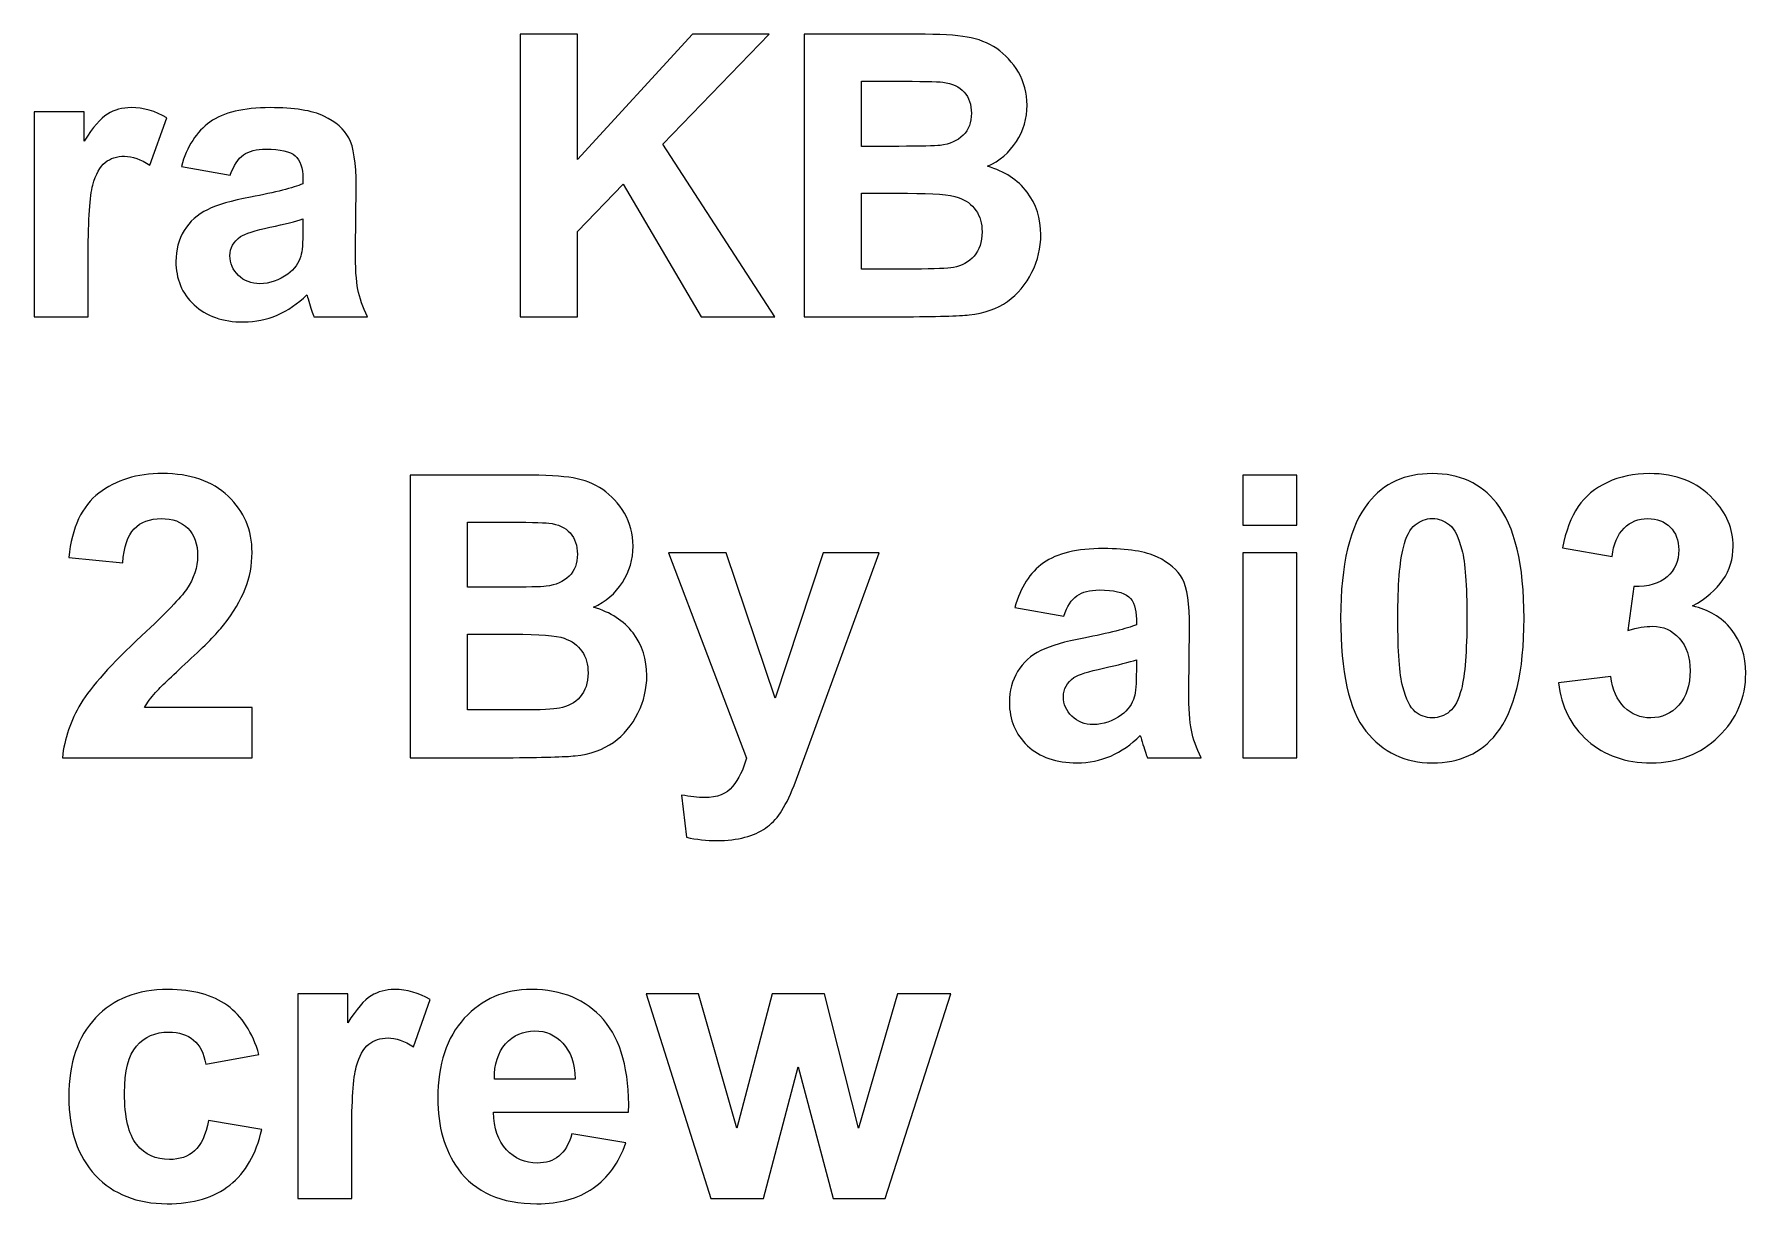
# Model space of a CAD drawing. Header units: centimetres. Extents: x -24.1 to 24.8, y -21.9 to 24.2.
# Drawn here: x 13.68 to 24.22, y -4.31 to 2.89 of the extents above; entities that cross this region are included whole.
import ezdxf

# ---------------------------------------------------------------- set-up
doc = ezdxf.new("R2010")
doc.units = ezdxf.units.CM
doc.header["$MEASUREMENT"] = 0
doc.layers.add('Layer 1', color=7, linetype='Continuous')

msp = doc.modelspace()

# ---------------------------------------------------------------- linework, layer by layer
at = {"layer": 'Layer 1', "color": 250}
for points, knots in [([(16.67268, 1.15095), (16.67268, 1.15095), (16.67268, 2.89106), (16.67268, 2.89106), (16.67268, 2.89106), (17.02508, 2.89106), (17.02508, 2.89106), (17.02508, 2.89106), (17.02508, 2.12024), (17.02508, 2.12024), (17.02508, 2.12024), (17.73514, 2.89106), (17.73514, 2.89106), (17.73514, 2.89106), (18.20743, 2.89106), (18.20743, 2.89106), (18.20743, 2.89106), (17.55084, 2.2134), (17.55084, 2.2134), (17.55084, 2.2134), (18.24146, 1.15095), (18.24146, 1.15095), (18.24146, 1.15095), (17.78699, 1.15095), (17.78699, 1.15095), (17.78699, 1.15095), (17.30821, 1.96794), (17.30821, 1.96794), (17.30821, 1.96794), (17.02508, 1.67711), (17.02508, 1.67711), (17.02508, 1.67711), (17.02508, 1.15095), (17.02508, 1.15095), (17.02508, 1.15095), (16.67268, 1.15095), (16.67268, 1.15095)], [0, 0, 0, 0, 0.08333333, 0.08333333, 0.08333333, 0.16666667, 0.16666667, 0.16666667, 0.25, 0.25, 0.25, 0.33333333, 0.33333333, 0.33333333, 0.41666667, 0.41666667, 0.41666667, 0.5, 0.5, 0.5, 0.58333333, 0.58333333, 0.58333333, 0.66666667, 0.66666667, 0.66666667, 0.75, 0.75, 0.75, 0.83333333, 0.83333333, 0.83333333, 0.91666667, 0.91666667, 0.91666667, 1, 1, 1, 1]), ([(18.42292, 2.89106), (18.42292, 2.89106), (19.11881, 2.89106), (19.11881, 2.89106), (19.25693, 2.89106), (19.35941, 2.88539), (19.42705, 2.87405), (19.4951, 2.8623), (19.55545, 2.8384), (19.60892, 2.80235), (19.66239, 2.7659), (19.70694, 2.7177), (19.74259, 2.65734), (19.77823, 2.59699), (19.79605, 2.52894), (19.79605, 2.45401), (19.79605, 2.373), (19.77418, 2.29806), (19.73044, 2.23042), (19.68669, 2.16237), (19.62715, 2.11174), (19.55221, 2.07771), (19.65793, 2.04652), (19.73894, 1.99387), (19.79605, 1.91934), (19.85276, 1.84481), (19.88112, 1.75731), (19.88112, 1.65646), (19.88112, 1.57707), (19.86289, 1.50011), (19.82603, 1.42517), (19.78917, 1.35024), (19.73894, 1.29029), (19.67494, 1.24533), (19.61135, 1.20077), (19.53277, 1.17323), (19.4392, 1.1627), (19.38087, 1.15662), (19.23951, 1.15257), (19.01552, 1.15095), (19.01552, 1.15095), (18.42292, 1.15095), (18.42292, 1.15095), (18.42292, 1.15095), (18.42292, 2.89106), (18.42292, 2.89106)], [0, 0, 0, 0, 0.06666667, 0.06666667, 0.06666667, 0.13333333, 0.13333333, 0.13333333, 0.2, 0.2, 0.2, 0.26666667, 0.26666667, 0.26666667, 0.33333333, 0.33333333, 0.33333333, 0.4, 0.4, 0.4, 0.46666667, 0.46666667, 0.46666667, 0.53333333, 0.53333333, 0.53333333, 0.6, 0.6, 0.6, 0.66666667, 0.66666667, 0.66666667, 0.73333333, 0.73333333, 0.73333333, 0.8, 0.8, 0.8, 0.86666667, 0.86666667, 0.86666667, 0.93333333, 0.93333333, 0.93333333, 1, 1, 1, 1]), ([(18.77532, 2.60185), (18.77532, 2.60185), (18.77532, 2.20085), (18.77532, 2.20085), (18.77532, 2.20085), (19.00539, 2.20085), (19.00539, 2.20085), (19.14189, 2.20085), (19.22695, 2.20287), (19.26017, 2.20692), (19.32012, 2.21381), (19.36751, 2.23447), (19.40194, 2.2689), (19.43637, 2.30333), (19.45338, 2.34829), (19.45338, 2.40419), (19.45338, 2.45806), (19.43839, 2.5014), (19.40882, 2.53502), (19.37925, 2.56864), (19.3351, 2.58889), (19.27678, 2.59578), (19.24194, 2.59983), (19.14189, 2.60185), (18.97704, 2.60185), (18.97704, 2.60185), (18.77532, 2.60185), (18.77532, 2.60185)], [0, 0, 0, 0, 0.11111111, 0.11111111, 0.11111111, 0.22222222, 0.22222222, 0.22222222, 0.33333333, 0.33333333, 0.33333333, 0.44444444, 0.44444444, 0.44444444, 0.55555556, 0.55555556, 0.55555556, 0.66666667, 0.66666667, 0.66666667, 0.77777778, 0.77777778, 0.77777778, 0.88888889, 0.88888889, 0.88888889, 1, 1, 1, 1]), ([(14.01108, 1.15095), (14.01108, 1.15095), (13.67813, 1.15095), (13.67813, 1.15095), (13.67813, 1.15095), (13.67813, 2.41229), (13.67813, 2.41229), (13.67813, 2.41229), (13.98678, 2.41229), (13.98678, 2.41229), (13.98678, 2.41229), (13.98678, 2.23325), (13.98678, 2.23325), (14.03984, 2.31791), (14.08764, 2.3734), (14.13017, 2.39973), (14.1727, 2.42606), (14.2209, 2.43902), (14.27477, 2.43902), (14.35092, 2.43902), (14.42424, 2.41796), (14.49472, 2.37624), (14.49472, 2.37624), (14.39143, 2.08541), (14.39143, 2.08541), (14.33513, 2.12186), (14.28288, 2.14009), (14.23467, 2.14009), (14.18769, 2.14009), (14.14799, 2.12713), (14.11559, 2.10161), (14.08318, 2.07569), (14.05767, 2.02951), (14.03903, 1.96227), (14.0204, 1.89503), (14.01108, 1.75407), (14.01108, 1.5398), (14.01108, 1.5398), (14.01108, 1.15095), (14.01108, 1.15095)], [0, 0, 0, 0, 0.07692308, 0.07692308, 0.07692308, 0.15384615, 0.15384615, 0.15384615, 0.23076923, 0.23076923, 0.23076923, 0.30769231, 0.30769231, 0.30769231, 0.38461538, 0.38461538, 0.38461538, 0.46153846, 0.46153846, 0.46153846, 0.53846154, 0.53846154, 0.53846154, 0.61538462, 0.61538462, 0.61538462, 0.69230769, 0.69230769, 0.69230769, 0.76923077, 0.76923077, 0.76923077, 0.84615385, 0.84615385, 0.84615385, 0.92307692, 0.92307692, 0.92307692, 1, 1, 1, 1]), ([(14.88641, 2.02343), (14.88641, 2.02343), (14.58505, 2.0769), (14.58505, 2.0769), (14.61907, 2.20004), (14.6778, 2.29118), (14.76084, 2.35031), (14.84388, 2.40945), (14.96742, 2.43902), (15.13106, 2.43902), (15.27971, 2.43902), (15.3907, 2.4216), (15.46361, 2.38636), (15.53611, 2.35112), (15.58755, 2.30657), (15.61712, 2.25229), (15.64669, 2.19801), (15.66168, 2.09877), (15.66168, 1.95377), (15.66168, 1.95377), (15.65682, 1.56491), (15.65682, 1.56491), (15.65682, 1.45433), (15.66208, 1.37251), (15.67261, 1.31986), (15.68315, 1.2672), (15.70299, 1.2109), (15.73216, 1.15095), (15.73216, 1.15095), (15.40163, 1.15095), (15.40163, 1.15095), (15.39313, 1.17282), (15.38219, 1.20523), (15.36963, 1.24816), (15.36437, 1.26801), (15.36032, 1.28097), (15.35789, 1.28705), (15.30118, 1.23115), (15.24042, 1.18943), (15.17561, 1.16148), (15.11081, 1.13353), (15.04195, 1.11936), (14.96863, 1.11936), (14.83942, 1.11936), (14.73735, 1.1546), (14.66282, 1.22507), (14.58829, 1.29515), (14.55102, 1.38426), (14.55102, 1.492), (14.55102, 1.56289), (14.56803, 1.62648), (14.60206, 1.68238), (14.63608, 1.73787), (14.68347, 1.78081), (14.74504, 1.81038), (14.80621, 1.83995), (14.89451, 1.86587), (15.00995, 1.88815), (15.16549, 1.91731), (15.27364, 1.94485), (15.33358, 1.96997), (15.33358, 1.96997), (15.33358, 2.00359), (15.33358, 2.00359), (15.33358, 2.0684), (15.31779, 2.11457), (15.28619, 2.14252), (15.25419, 2.17006), (15.19425, 2.18384), (15.10635, 2.18384), (15.04681, 2.18384), (15.00063, 2.17209), (14.96742, 2.14819), (14.9338, 2.1247), (14.90706, 2.08298), (14.88641, 2.02343)], [0, 0, 0, 0, 0.04, 0.04, 0.04, 0.08, 0.08, 0.08, 0.12, 0.12, 0.12, 0.16, 0.16, 0.16, 0.2, 0.2, 0.2, 0.24, 0.24, 0.24, 0.28, 0.28, 0.28, 0.32, 0.32, 0.32, 0.36, 0.36, 0.36, 0.4, 0.4, 0.4, 0.44, 0.44, 0.44, 0.48, 0.48, 0.48, 0.52, 0.52, 0.52, 0.56, 0.56, 0.56, 0.6, 0.6, 0.6, 0.64, 0.64, 0.64, 0.68, 0.68, 0.68, 0.72, 0.72, 0.72, 0.76, 0.76, 0.76, 0.8, 0.8, 0.8, 0.84, 0.84, 0.84, 0.88, 0.88, 0.88, 0.92, 0.92, 0.92, 0.96, 0.96, 0.96, 1, 1, 1, 1]), ([(18.77532, 1.91164), (18.77532, 1.91164), (18.77532, 1.44502), (18.77532, 1.44502), (18.77532, 1.44502), (19.10098, 1.44502), (19.10098, 1.44502), (19.22736, 1.44502), (19.30796, 1.44866), (19.34199, 1.45555), (19.39424, 1.46527), (19.43677, 1.48836), (19.46958, 1.52522), (19.50239, 1.56248), (19.519, 1.6115), (19.519, 1.67347), (19.519, 1.72613), (19.50644, 1.77028), (19.48092, 1.80673), (19.45581, 1.84319), (19.41895, 1.86992), (19.37115, 1.88653), (19.32336, 1.90313), (19.21926, 1.91164), (19.05926, 1.91164), (19.05926, 1.91164), (18.77532, 1.91164), (18.77532, 1.91164)], [0, 0, 0, 0, 0.11111111, 0.11111111, 0.11111111, 0.22222222, 0.22222222, 0.22222222, 0.33333333, 0.33333333, 0.33333333, 0.44444444, 0.44444444, 0.44444444, 0.55555556, 0.55555556, 0.55555556, 0.66666667, 0.66666667, 0.66666667, 0.77777778, 0.77777778, 0.77777778, 0.88888889, 0.88888889, 0.88888889, 1, 1, 1, 1]), ([(15.33358, 1.75367), (15.29105, 1.73949), (15.22341, 1.72248), (15.13065, 1.70263), (15.0383, 1.68279), (14.97754, 1.66334), (14.94919, 1.64471), (14.90585, 1.61352), (14.88398, 1.57464), (14.88398, 1.52724), (14.88398, 1.48026), (14.90139, 1.44016), (14.93623, 1.40613), (14.97106, 1.37211), (15.01521, 1.3551), (15.06908, 1.3551), (15.12903, 1.3551), (15.18655, 1.37494), (15.24123, 1.41423), (15.28133, 1.44461), (15.30807, 1.48107), (15.32062, 1.52481), (15.32913, 1.55317), (15.33358, 1.60745), (15.33358, 1.68724), (15.33358, 1.68724), (15.33358, 1.75367), (15.33358, 1.75367)], [0, 0, 0, 0, 0.11111111, 0.11111111, 0.11111111, 0.22222222, 0.22222222, 0.22222222, 0.33333333, 0.33333333, 0.33333333, 0.44444444, 0.44444444, 0.44444444, 0.55555556, 0.55555556, 0.55555556, 0.66666667, 0.66666667, 0.66666667, 0.77777778, 0.77777778, 0.77777778, 0.88888889, 0.88888889, 0.88888889, 1, 1, 1, 1]), ([(15.02047, -1.25547), (15.02047, -1.25547), (15.02047, -1.56412), (15.02047, -1.56412), (15.02047, -1.56412), (13.85149, -1.56412), (13.85149, -1.56412), (13.86404, -1.44665), (13.90212, -1.33567), (13.96531, -1.23076), (14.0285, -1.12585), (14.15366, -0.98651), (14.33998, -0.81275), (14.49026, -0.6726), (14.5822, -0.57741), (14.61623, -0.52759), (14.662, -0.45873), (14.68509, -0.39068), (14.68509, -0.32304), (14.68509, -0.24851), (14.66524, -0.19139), (14.62514, -0.15129), (14.58544, -0.11119), (14.53036, -0.09135), (14.46028, -0.09135), (14.39061, -0.09135), (14.33553, -0.11241), (14.29421, -0.15453), (14.2533, -0.19625), (14.22981, -0.26592), (14.22333, -0.36354), (14.22333, -0.36354), (13.89037, -0.33033), (13.89037, -0.33033), (13.91022, -0.14643), (13.97219, -0.01439), (14.0767, 0.06581), (14.1812, 0.14561), (14.31163, 0.18571), (14.46838, 0.18571), (14.64013, 0.18571), (14.77501, 0.13913), (14.87344, 0.04637), (14.97146, -0.04639), (15.02047, -0.16183), (15.02047, -0.29995), (15.02047, -0.37853), (15.0063, -0.45306), (14.97835, -0.52435), (14.9504, -0.59523), (14.90584, -0.66936), (14.84468, -0.74713), (14.80458, -0.79897), (14.73126, -0.8731), (14.62595, -0.96991), (14.52023, -1.06671), (14.4534, -1.13071), (14.42545, -1.16271), (14.39709, -1.19431), (14.37441, -1.2255), (14.35699, -1.25547), (14.35699, -1.25547), (15.02047, -1.25547), (15.02047, -1.25547)], [0, 0, 0, 0, 0.04761905, 0.04761905, 0.04761905, 0.0952381, 0.0952381, 0.0952381, 0.14285714, 0.14285714, 0.14285714, 0.19047619, 0.19047619, 0.19047619, 0.23809524, 0.23809524, 0.23809524, 0.28571429, 0.28571429, 0.28571429, 0.33333333, 0.33333333, 0.33333333, 0.38095238, 0.38095238, 0.38095238, 0.42857143, 0.42857143, 0.42857143, 0.47619048, 0.47619048, 0.47619048, 0.52380952, 0.52380952, 0.52380952, 0.57142857, 0.57142857, 0.57142857, 0.61904762, 0.61904762, 0.61904762, 0.66666667, 0.66666667, 0.66666667, 0.71428571, 0.71428571, 0.71428571, 0.76190476, 0.76190476, 0.76190476, 0.80952381, 0.80952381, 0.80952381, 0.85714286, 0.85714286, 0.85714286, 0.9047619, 0.9047619, 0.9047619, 0.95238095, 0.95238095, 0.95238095, 1, 1, 1, 1]), ([(15.99502, 0.17599), (15.99502, 0.17599), (16.69091, 0.17599), (16.69091, 0.17599), (16.82903, 0.17599), (16.93151, 0.17032), (16.99915, 0.15898), (17.0672, 0.14723), (17.12755, 0.12333), (17.18102, 0.08728), (17.23449, 0.05083), (17.27904, 0.00263), (17.31469, -0.05773), (17.35033, -0.11808), (17.36815, -0.18613), (17.36815, -0.26106), (17.36815, -0.34207), (17.34628, -0.41701), (17.30254, -0.48465), (17.25879, -0.5527), (17.19925, -0.60333), (17.12431, -0.63736), (17.23003, -0.66855), (17.31104, -0.7212), (17.36815, -0.79573), (17.42486, -0.87026), (17.45322, -0.95776), (17.45322, -1.05861), (17.45322, -1.138), (17.43499, -1.21496), (17.39813, -1.2899), (17.36127, -1.36483), (17.31104, -1.42478), (17.24704, -1.46974), (17.18345, -1.5143), (17.10487, -1.54184), (17.0113, -1.55237), (16.95297, -1.55845), (16.81161, -1.5625), (16.58762, -1.56412), (16.58762, -1.56412), (15.99502, -1.56412), (15.99502, -1.56412), (15.99502, -1.56412), (15.99502, 0.17599), (15.99502, 0.17599)], [0, 0, 0, 0, 0.06666667, 0.06666667, 0.06666667, 0.13333333, 0.13333333, 0.13333333, 0.2, 0.2, 0.2, 0.26666667, 0.26666667, 0.26666667, 0.33333333, 0.33333333, 0.33333333, 0.4, 0.4, 0.4, 0.46666667, 0.46666667, 0.46666667, 0.53333333, 0.53333333, 0.53333333, 0.6, 0.6, 0.6, 0.66666667, 0.66666667, 0.66666667, 0.73333333, 0.73333333, 0.73333333, 0.8, 0.8, 0.8, 0.86666667, 0.86666667, 0.86666667, 0.93333333, 0.93333333, 0.93333333, 1, 1, 1, 1]), ([(21.12623, -0.13266), (21.12623, -0.13266), (21.12623, 0.17599), (21.12623, 0.17599), (21.12623, 0.17599), (21.45919, 0.17599), (21.45919, 0.17599), (21.45919, 0.17599), (21.45919, -0.13266), (21.45919, -0.13266), (21.45919, -0.13266), (21.12623, -0.13266), (21.12623, -0.13266)], [0, 0, 0, 0, 0.25, 0.25, 0.25, 0.5, 0.5, 0.5, 0.75, 0.75, 0.75, 1, 1, 1, 1]), ([(22.29359, 0.18571), (22.4621, 0.18571), (22.59374, 0.12536), (22.68892, 0.00465), (22.80193, -0.13793), (22.85864, -0.37488), (22.85864, -0.70541), (22.85864, -1.03553), (22.80153, -1.27289), (22.68771, -1.41709), (22.59333, -1.53617), (22.4621, -1.59571), (22.29359, -1.59571), (22.12428, -1.59571), (21.98778, -1.5305), (21.88408, -1.40007), (21.78039, -1.26965), (21.72854, -1.03674), (21.72854, -0.70217), (21.72854, -0.37367), (21.78566, -0.13712), (21.89948, 0.00708), (21.99385, 0.12617), (22.12509, 0.18571), (22.29359, 0.18571)], [0, 0, 0, 0, 0.125, 0.125, 0.125, 0.25, 0.25, 0.25, 0.375, 0.375, 0.375, 0.5, 0.5, 0.5, 0.625, 0.625, 0.625, 0.75, 0.75, 0.75, 0.875, 0.875, 0.875, 1, 1, 1, 1]), ([(23.07048, -1.10276), (23.07048, -1.10276), (23.39371, -1.06347), (23.39371, -1.06347), (23.40384, -1.1461), (23.43138, -1.20929), (23.47635, -1.25304), (23.52131, -1.29678), (23.57558, -1.31866), (23.63918, -1.31866), (23.70763, -1.31866), (23.76515, -1.29233), (23.81213, -1.24008), (23.85872, -1.18783), (23.88221, -1.11735), (23.88221, -1.02823), (23.88221, -0.94439), (23.85993, -0.87755), (23.81497, -0.82854), (23.77001, -0.77953), (23.71533, -0.75482), (23.65052, -0.75482), (23.60799, -0.75482), (23.55736, -0.76333), (23.49822, -0.77994), (23.49822, -0.77994), (23.53508, -0.50936), (23.53508, -0.50936), (23.625, -0.51179), (23.69345, -0.49194), (23.74085, -0.45022), (23.78824, -0.40891), (23.81173, -0.35342), (23.81173, -0.28415), (23.81173, -0.22542), (23.79431, -0.17884), (23.75948, -0.1436), (23.72464, -0.10876), (23.67847, -0.09135), (23.62054, -0.09135), (23.56343, -0.09135), (23.51483, -0.11119), (23.47473, -0.15089), (23.43422, -0.19058), (23.40992, -0.24851), (23.40101, -0.32466), (23.40101, -0.32466), (23.09479, -0.2724), (23.09479, -0.2724), (23.11625, -0.16628), (23.14825, -0.08162), (23.19159, -0.01803), (23.23453, 0.04516), (23.29488, 0.09498), (23.37184, 0.13143), (23.4488, 0.16748), (23.53548, 0.18571), (23.63108, 0.18571), (23.79472, 0.18571), (23.92595, 0.13346), (24.02479, 0.02855), (24.1062, -0.05732), (24.14711, -0.15453), (24.14711, -0.26268), (24.14711, -0.41579), (24.06367, -0.53852), (23.89639, -0.62966), (23.99603, -0.65113), (24.07542, -0.69893), (24.13537, -0.77346), (24.19491, -0.84799), (24.22488, -0.93791), (24.22488, -1.04322), (24.22488, -1.19593), (24.16899, -1.32635), (24.0576, -1.4341), (23.94621, -1.54184), (23.80768, -1.59571), (23.64161, -1.59571), (23.48445, -1.59571), (23.35402, -1.55035), (23.25073, -1.45921), (23.14704, -1.36848), (23.08709, -1.2498), (23.07048, -1.10276)], [0, 0, 0, 0, 0.03571429, 0.03571429, 0.03571429, 0.07142857, 0.07142857, 0.07142857, 0.10714286, 0.10714286, 0.10714286, 0.14285714, 0.14285714, 0.14285714, 0.17857143, 0.17857143, 0.17857143, 0.21428571, 0.21428571, 0.21428571, 0.25, 0.25, 0.25, 0.28571429, 0.28571429, 0.28571429, 0.32142857, 0.32142857, 0.32142857, 0.35714286, 0.35714286, 0.35714286, 0.39285714, 0.39285714, 0.39285714, 0.42857143, 0.42857143, 0.42857143, 0.46428571, 0.46428571, 0.46428571, 0.5, 0.5, 0.5, 0.53571429, 0.53571429, 0.53571429, 0.57142857, 0.57142857, 0.57142857, 0.60714286, 0.60714286, 0.60714286, 0.64285714, 0.64285714, 0.64285714, 0.67857143, 0.67857143, 0.67857143, 0.71428571, 0.71428571, 0.71428571, 0.75, 0.75, 0.75, 0.78571429, 0.78571429, 0.78571429, 0.82142857, 0.82142857, 0.82142857, 0.85714286, 0.85714286, 0.85714286, 0.89285714, 0.89285714, 0.89285714, 0.92857143, 0.92857143, 0.92857143, 0.96428571, 0.96428571, 0.96428571, 1, 1, 1, 1]), ([(22.29359, -0.09135), (22.2539, -0.09135), (22.21825, -0.10431), (22.18747, -0.13023), (22.15628, -0.15575), (22.13198, -0.20193), (22.11496, -0.26876), (22.09228, -0.35504), (22.08094, -0.50085), (22.08094, -0.70541), (22.08094, -0.91036), (22.09107, -1.05092), (22.11132, -1.12747), (22.13157, -1.20403), (22.15709, -1.25506), (22.18787, -1.28058), (22.21866, -1.3061), (22.2539, -1.31866), (22.29359, -1.31866), (22.33329, -1.31866), (22.36893, -1.3057), (22.40012, -1.27977), (22.43091, -1.25425), (22.45521, -1.20808), (22.47222, -1.14124), (22.4949, -1.05578), (22.50625, -0.91036), (22.50625, -0.70541), (22.50625, -0.50085), (22.49612, -0.3603), (22.47587, -0.28375), (22.45561, -0.20719), (22.4301, -0.15575), (22.39931, -0.13023), (22.36853, -0.10431), (22.33329, -0.09135), (22.29359, -0.09135)], [0, 0, 0, 0, 0.08333333, 0.08333333, 0.08333333, 0.16666667, 0.16666667, 0.16666667, 0.25, 0.25, 0.25, 0.33333333, 0.33333333, 0.33333333, 0.41666667, 0.41666667, 0.41666667, 0.5, 0.5, 0.5, 0.58333333, 0.58333333, 0.58333333, 0.66666667, 0.66666667, 0.66666667, 0.75, 0.75, 0.75, 0.83333333, 0.83333333, 0.83333333, 0.91666667, 0.91666667, 0.91666667, 1, 1, 1, 1]), ([(16.34742, -0.11322), (16.34742, -0.11322), (16.34742, -0.51422), (16.34742, -0.51422), (16.34742, -0.51422), (16.57749, -0.51422), (16.57749, -0.51422), (16.71399, -0.51422), (16.79905, -0.5122), (16.83227, -0.50815), (16.89222, -0.50126), (16.93961, -0.4806), (16.97404, -0.44617), (17.00847, -0.41174), (17.02548, -0.36678), (17.02548, -0.31088), (17.02548, -0.25701), (17.01049, -0.21367), (16.98092, -0.18005), (16.95135, -0.14643), (16.9072, -0.12618), (16.84888, -0.11929), (16.81404, -0.11524), (16.71399, -0.11322), (16.54914, -0.11322), (16.54914, -0.11322), (16.34742, -0.11322), (16.34742, -0.11322)], [0, 0, 0, 0, 0.11111111, 0.11111111, 0.11111111, 0.22222222, 0.22222222, 0.22222222, 0.33333333, 0.33333333, 0.33333333, 0.44444444, 0.44444444, 0.44444444, 0.55555556, 0.55555556, 0.55555556, 0.66666667, 0.66666667, 0.66666667, 0.77777778, 0.77777778, 0.77777778, 0.88888889, 0.88888889, 0.88888889, 1, 1, 1, 1]), ([(17.58729, -0.30278), (17.58729, -0.30278), (17.94212, -0.30278), (17.94212, -0.30278), (17.94212, -0.30278), (18.24469, -1.19755), (18.24469, -1.19755), (18.24469, -1.19755), (18.53998, -0.30278), (18.53998, -0.30278), (18.53998, -0.30278), (18.88508, -0.30278), (18.88508, -0.30278), (18.88508, -0.30278), (18.44033, -1.51673), (18.44033, -1.51673), (18.44033, -1.51673), (18.36013, -1.73586), (18.36013, -1.73586), (18.33056, -1.80918), (18.30262, -1.86507), (18.27588, -1.90396), (18.24955, -1.94244), (18.21877, -1.97403), (18.18434, -1.99793), (18.14991, -2.02224), (18.10738, -2.04087), (18.05675, -2.05423), (18.00652, -2.0676), (17.94941, -2.07449), (17.88582, -2.07449), (17.82182, -2.07449), (17.75863, -2.0676), (17.69666, -2.05423), (17.69666, -2.05423), (17.66749, -1.79419), (17.66749, -1.79419), (17.71974, -1.80432), (17.76714, -1.80958), (17.80926, -1.80958), (17.88703, -1.80958), (17.94455, -1.7869), (17.98181, -1.74113), (18.01908, -1.69536), (18.04784, -1.63703), (18.06769, -1.56655), (18.06769, -1.56655), (17.58729, -0.30278), (17.58729, -0.30278)], [0, 0, 0, 0, 0.0625, 0.0625, 0.0625, 0.125, 0.125, 0.125, 0.1875, 0.1875, 0.1875, 0.25, 0.25, 0.25, 0.3125, 0.3125, 0.3125, 0.375, 0.375, 0.375, 0.4375, 0.4375, 0.4375, 0.5, 0.5, 0.5, 0.5625, 0.5625, 0.5625, 0.625, 0.625, 0.625, 0.6875, 0.6875, 0.6875, 0.75, 0.75, 0.75, 0.8125, 0.8125, 0.8125, 0.875, 0.875, 0.875, 0.9375, 0.9375, 0.9375, 1, 1, 1, 1]), ([(20.02247, -0.69164), (20.02247, -0.69164), (19.72111, -0.63817), (19.72111, -0.63817), (19.75513, -0.51503), (19.81386, -0.42389), (19.8969, -0.36476), (19.97994, -0.30562), (20.10348, -0.27605), (20.26712, -0.27605), (20.41577, -0.27605), (20.52676, -0.29347), (20.59967, -0.32871), (20.67217, -0.36395), (20.72361, -0.4085), (20.75318, -0.46278), (20.78275, -0.51706), (20.79774, -0.6163), (20.79774, -0.7613), (20.79774, -0.7613), (20.79288, -1.15016), (20.79288, -1.15016), (20.79288, -1.26074), (20.79814, -1.34256), (20.80867, -1.39521), (20.81921, -1.44787), (20.83905, -1.50417), (20.86822, -1.56412), (20.86822, -1.56412), (20.53769, -1.56412), (20.53769, -1.56412), (20.52919, -1.54225), (20.51825, -1.50984), (20.50569, -1.46691), (20.50043, -1.44706), (20.49638, -1.4341), (20.49395, -1.42802), (20.43724, -1.48392), (20.37648, -1.52564), (20.31167, -1.55359), (20.24687, -1.58154), (20.17801, -1.59571), (20.10469, -1.59571), (19.97548, -1.59571), (19.87341, -1.56047), (19.79888, -1.49), (19.72435, -1.41992), (19.68708, -1.33081), (19.68708, -1.22307), (19.68708, -1.15218), (19.70409, -1.08859), (19.73812, -1.03269), (19.77214, -0.9772), (19.81953, -0.93426), (19.8811, -0.90469), (19.94227, -0.87512), (20.03057, -0.8492), (20.14601, -0.82692), (20.30155, -0.79776), (20.4097, -0.77022), (20.46964, -0.7451), (20.46964, -0.7451), (20.46964, -0.71148), (20.46964, -0.71148), (20.46964, -0.64667), (20.45385, -0.6005), (20.42225, -0.57255), (20.39025, -0.54501), (20.33031, -0.53123), (20.24241, -0.53123), (20.18287, -0.53123), (20.13669, -0.54298), (20.10348, -0.56688), (20.06986, -0.59037), (20.04312, -0.63209), (20.02247, -0.69164)], [0, 0, 0, 0, 0.04, 0.04, 0.04, 0.08, 0.08, 0.08, 0.12, 0.12, 0.12, 0.16, 0.16, 0.16, 0.2, 0.2, 0.2, 0.24, 0.24, 0.24, 0.28, 0.28, 0.28, 0.32, 0.32, 0.32, 0.36, 0.36, 0.36, 0.4, 0.4, 0.4, 0.44, 0.44, 0.44, 0.48, 0.48, 0.48, 0.52, 0.52, 0.52, 0.56, 0.56, 0.56, 0.6, 0.6, 0.6, 0.64, 0.64, 0.64, 0.68, 0.68, 0.68, 0.72, 0.72, 0.72, 0.76, 0.76, 0.76, 0.8, 0.8, 0.8, 0.84, 0.84, 0.84, 0.88, 0.88, 0.88, 0.92, 0.92, 0.92, 0.96, 0.96, 0.96, 1, 1, 1, 1]), ([(21.12623, -1.56412), (21.12623, -1.56412), (21.12623, -0.30278), (21.12623, -0.30278), (21.12623, -0.30278), (21.45919, -0.30278), (21.45919, -0.30278), (21.45919, -0.30278), (21.45919, -1.56412), (21.45919, -1.56412), (21.45919, -1.56412), (21.12623, -1.56412), (21.12623, -1.56412)], [0, 0, 0, 0, 0.25, 0.25, 0.25, 0.5, 0.5, 0.5, 0.75, 0.75, 0.75, 1, 1, 1, 1]), ([(16.34742, -0.80343), (16.34742, -0.80343), (16.34742, -1.27005), (16.34742, -1.27005), (16.34742, -1.27005), (16.67308, -1.27005), (16.67308, -1.27005), (16.79946, -1.27005), (16.88006, -1.26641), (16.91409, -1.25952), (16.96634, -1.2498), (17.00887, -1.22671), (17.04168, -1.18985), (17.07449, -1.15259), (17.0911, -1.10357), (17.0911, -1.0416), (17.0911, -0.98894), (17.07854, -0.94479), (17.05302, -0.90834), (17.02791, -0.87188), (16.99105, -0.84515), (16.94325, -0.82854), (16.89546, -0.81194), (16.79136, -0.80343), (16.63136, -0.80343), (16.63136, -0.80343), (16.34742, -0.80343), (16.34742, -0.80343)], [0, 0, 0, 0, 0.11111111, 0.11111111, 0.11111111, 0.22222222, 0.22222222, 0.22222222, 0.33333333, 0.33333333, 0.33333333, 0.44444444, 0.44444444, 0.44444444, 0.55555556, 0.55555556, 0.55555556, 0.66666667, 0.66666667, 0.66666667, 0.77777778, 0.77777778, 0.77777778, 0.88888889, 0.88888889, 0.88888889, 1, 1, 1, 1]), ([(20.46964, -0.9614), (20.42711, -0.97558), (20.35947, -0.99259), (20.26671, -1.01244), (20.17436, -1.03228), (20.1136, -1.05173), (20.08525, -1.07036), (20.04191, -1.10155), (20.02004, -1.14043), (20.02004, -1.18783), (20.02004, -1.23481), (20.03745, -1.27491), (20.07229, -1.30894), (20.10712, -1.34296), (20.15127, -1.35997), (20.20514, -1.35997), (20.26509, -1.35997), (20.32261, -1.34013), (20.37729, -1.30084), (20.41739, -1.27046), (20.44413, -1.234), (20.45668, -1.19026), (20.46519, -1.1619), (20.46964, -1.10762), (20.46964, -1.02783), (20.46964, -1.02783), (20.46964, -0.9614), (20.46964, -0.9614)], [0, 0, 0, 0, 0.11111111, 0.11111111, 0.11111111, 0.22222222, 0.22222222, 0.22222222, 0.33333333, 0.33333333, 0.33333333, 0.44444444, 0.44444444, 0.44444444, 0.55555556, 0.55555556, 0.55555556, 0.66666667, 0.66666667, 0.66666667, 0.77777778, 0.77777778, 0.77777778, 0.88888889, 0.88888889, 0.88888889, 1, 1, 1, 1]), ([(15.063, -3.39212), (15.063, -3.39212), (14.7349, -3.45045), (14.7349, -3.45045), (14.72397, -3.38524), (14.69885, -3.33623), (14.65956, -3.30301), (14.62027, -3.2702), (14.56964, -3.25359), (14.50726, -3.25359), (14.42423, -3.25359), (14.3578, -3.28235), (14.30838, -3.33987), (14.25897, -3.39739), (14.23426, -3.49339), (14.23426, -3.62827), (14.23426, -3.77814), (14.25937, -3.88386), (14.3096, -3.94583), (14.35983, -4.0078), (14.42706, -4.03859), (14.51132, -4.03859), (14.5745, -4.03859), (14.62635, -4.02036), (14.66645, -3.98431), (14.70696, -3.94826), (14.73531, -3.88629), (14.75192, -3.79799), (14.75192, -3.79799), (15.08001, -3.85388), (15.08001, -3.85388), (15.04599, -4.00456), (14.98077, -4.11838), (14.88437, -4.19534), (14.78797, -4.2723), (14.65875, -4.31078), (14.49633, -4.31078), (14.31243, -4.31078), (14.1654, -4.25246), (14.05604, -4.13621), (13.94627, -4.01955), (13.89158, -3.85834), (13.89158, -3.65217), (13.89158, -3.44356), (13.94667, -3.28154), (14.05644, -3.16529), (14.16621, -3.04904), (14.31486, -2.99112), (14.5024, -2.99112), (14.65551, -2.99112), (14.77744, -3.02433), (14.86817, -3.09036), (14.95849, -3.15638), (15.0233, -3.25684), (15.063, -3.39212)], [0, 0, 0, 0, 0.05555556, 0.05555556, 0.05555556, 0.11111111, 0.11111111, 0.11111111, 0.16666667, 0.16666667, 0.16666667, 0.22222222, 0.22222222, 0.22222222, 0.27777778, 0.27777778, 0.27777778, 0.33333333, 0.33333333, 0.33333333, 0.38888889, 0.38888889, 0.38888889, 0.44444444, 0.44444444, 0.44444444, 0.5, 0.5, 0.5, 0.55555556, 0.55555556, 0.55555556, 0.61111111, 0.61111111, 0.61111111, 0.66666667, 0.66666667, 0.66666667, 0.72222222, 0.72222222, 0.72222222, 0.77777778, 0.77777778, 0.77777778, 0.83333333, 0.83333333, 0.83333333, 0.88888889, 0.88888889, 0.88888889, 0.94444444, 0.94444444, 0.94444444, 1, 1, 1, 1]), ([(15.63452, -4.27919), (15.63452, -4.27919), (15.30157, -4.27919), (15.30157, -4.27919), (15.30157, -4.27919), (15.30157, -3.01785), (15.30157, -3.01785), (15.30157, -3.01785), (15.61022, -3.01785), (15.61022, -3.01785), (15.61022, -3.01785), (15.61022, -3.19689), (15.61022, -3.19689), (15.66328, -3.11223), (15.71108, -3.05674), (15.75361, -3.03041), (15.79614, -3.00408), (15.84434, -2.99112), (15.89821, -2.99112), (15.97436, -2.99112), (16.04768, -3.01218), (16.11816, -3.0539), (16.11816, -3.0539), (16.01487, -3.34473), (16.01487, -3.34473), (15.95857, -3.30828), (15.90632, -3.29005), (15.85811, -3.29005), (15.81113, -3.29005), (15.77143, -3.30301), (15.73903, -3.32853), (15.70662, -3.35445), (15.68111, -3.40063), (15.66247, -3.46787), (15.64384, -3.53511), (15.63452, -3.67607), (15.63452, -3.89034), (15.63452, -3.89034), (15.63452, -4.27919), (15.63452, -4.27919)], [0, 0, 0, 0, 0.07692308, 0.07692308, 0.07692308, 0.15384615, 0.15384615, 0.15384615, 0.23076923, 0.23076923, 0.23076923, 0.30769231, 0.30769231, 0.30769231, 0.38461538, 0.38461538, 0.38461538, 0.46153846, 0.46153846, 0.46153846, 0.53846154, 0.53846154, 0.53846154, 0.61538462, 0.61538462, 0.61538462, 0.69230769, 0.69230769, 0.69230769, 0.76923077, 0.76923077, 0.76923077, 0.84615385, 0.84615385, 0.84615385, 0.92307692, 0.92307692, 0.92307692, 1, 1, 1, 1]), ([(16.99105, -3.88062), (16.99105, -3.88062), (17.324, -3.93651), (17.324, -3.93651), (17.28147, -4.05844), (17.21383, -4.15119), (17.12188, -4.21519), (17.02953, -4.27878), (16.91409, -4.31078), (16.77597, -4.31078), (16.55683, -4.31078), (16.39441, -4.23909), (16.2895, -4.0957), (16.20646, -3.98067), (16.16474, -3.83566), (16.16474, -3.66027), (16.16474, -3.45126), (16.21942, -3.28721), (16.32838, -3.16894), (16.43734, -3.05026), (16.57546, -2.99112), (16.74235, -2.99112), (16.92948, -2.99112), (17.07733, -3.05309), (17.18588, -3.17704), (17.29403, -3.30099), (17.34588, -3.49096), (17.34102, -3.74695), (17.34102, -3.74695), (16.50742, -3.74695), (16.50742, -3.74695), (16.50985, -3.84578), (16.53658, -3.92274), (16.58802, -3.97783), (16.63906, -4.03292), (16.70306, -4.06046), (16.77921, -4.06046), (16.83146, -4.06046), (16.8752, -4.04628), (16.91044, -4.01793), (16.94609, -3.98958), (16.97282, -3.94381), (16.99105, -3.88062)], [0, 0, 0, 0, 0.07142857, 0.07142857, 0.07142857, 0.14285714, 0.14285714, 0.14285714, 0.21428571, 0.21428571, 0.21428571, 0.28571429, 0.28571429, 0.28571429, 0.35714286, 0.35714286, 0.35714286, 0.42857143, 0.42857143, 0.42857143, 0.5, 0.5, 0.5, 0.57142857, 0.57142857, 0.57142857, 0.64285714, 0.64285714, 0.64285714, 0.71428571, 0.71428571, 0.71428571, 0.78571429, 0.78571429, 0.78571429, 0.85714286, 0.85714286, 0.85714286, 0.92857143, 0.92857143, 0.92857143, 1, 1, 1, 1]), ([(17.84692, -4.27919), (17.84692, -4.27919), (17.44835, -3.01785), (17.44835, -3.01785), (17.44835, -3.01785), (17.77239, -3.01785), (17.77239, -3.01785), (17.77239, -3.01785), (18.00854, -3.84457), (18.00854, -3.84457), (18.00854, -3.84457), (18.22605, -3.01785), (18.22605, -3.01785), (18.22605, -3.01785), (18.54767, -3.01785), (18.54767, -3.01785), (18.54767, -3.01785), (18.75708, -3.84457), (18.75708, -3.84457), (18.75708, -3.84457), (18.99809, -3.01785), (18.99809, -3.01785), (18.99809, -3.01785), (19.32699, -3.01785), (19.32699, -3.01785), (19.32699, -3.01785), (18.92194, -4.27919), (18.92194, -4.27919), (18.92194, -4.27919), (18.60194, -4.27919), (18.60194, -4.27919), (18.60194, -4.27919), (18.38524, -3.46787), (18.38524, -3.46787), (18.38524, -3.46787), (18.17137, -4.27919), (18.17137, -4.27919), (18.17137, -4.27919), (17.84692, -4.27919), (17.84692, -4.27919)], [0, 0, 0, 0, 0.07692308, 0.07692308, 0.07692308, 0.15384615, 0.15384615, 0.15384615, 0.23076923, 0.23076923, 0.23076923, 0.30769231, 0.30769231, 0.30769231, 0.38461538, 0.38461538, 0.38461538, 0.46153846, 0.46153846, 0.46153846, 0.53846154, 0.53846154, 0.53846154, 0.61538462, 0.61538462, 0.61538462, 0.69230769, 0.69230769, 0.69230769, 0.76923077, 0.76923077, 0.76923077, 0.84615385, 0.84615385, 0.84615385, 0.92307692, 0.92307692, 0.92307692, 1, 1, 1, 1]), ([(17.01049, -3.5428), (17.00806, -3.446), (16.98335, -3.37228), (16.93596, -3.32205), (16.88857, -3.27142), (16.83105, -3.2463), (16.763, -3.2463), (16.6905, -3.2463), (16.63055, -3.27304), (16.58316, -3.3261), (16.53577, -3.37916), (16.51268, -3.45167), (16.51349, -3.5428), (16.51349, -3.5428), (17.01049, -3.5428), (17.01049, -3.5428)], [0, 0, 0, 0, 0.2, 0.2, 0.2, 0.4, 0.4, 0.4, 0.6, 0.6, 0.6, 0.8, 0.8, 0.8, 1, 1, 1, 1])]:
    msp.add_open_spline(points, degree=3, knots=knots, dxfattribs=at)

doc.saveas('drawing.dxf')
